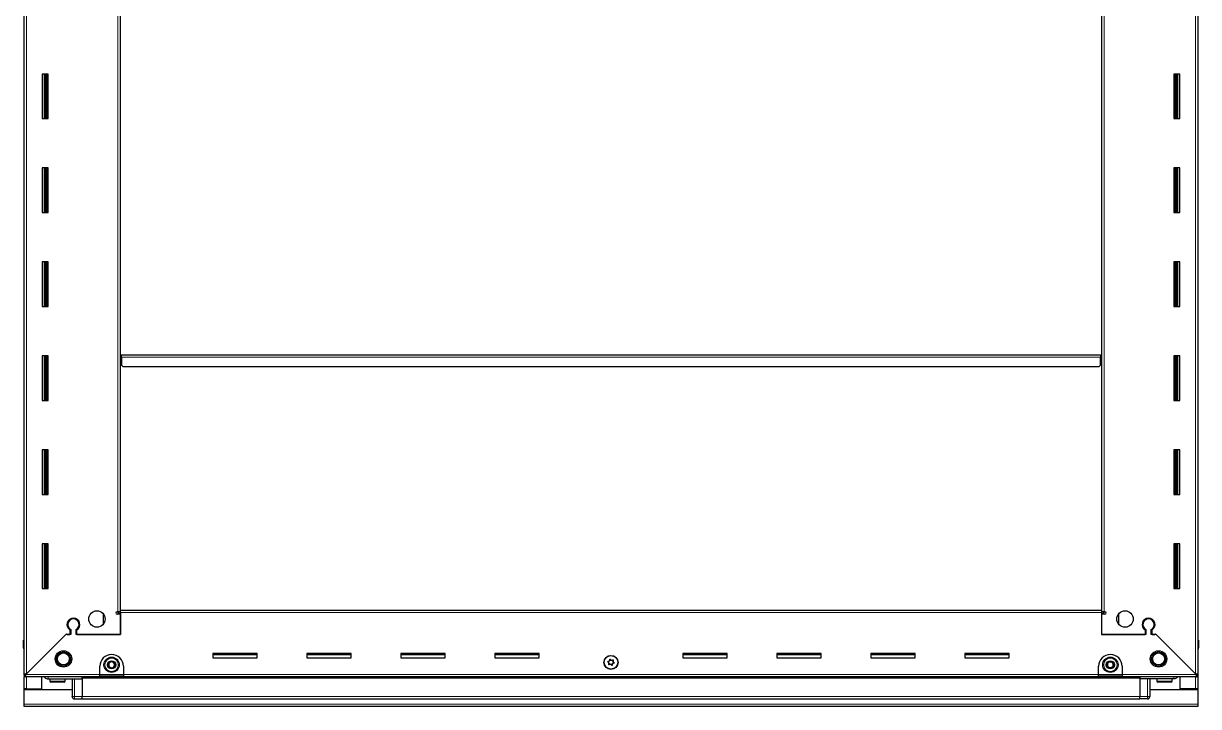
# Model space of a CAD drawing. Header units: millimetres. Extents: x -659 to 3232, y -1210 to 1604.
# Drawn here: x 2156 to 3156, y 174 to 755 of the extents above; entities that cross this region are included whole.
import ezdxf

# ---------------------------------------------------------------- set-up
doc = ezdxf.new("R2010")
doc.units = ezdxf.units.MM

msp = doc.modelspace()

# ---------------------------------------------------------------- linework, layer by layer
at = {"color": 7, "linetype": 'Continuous', "lineweight": 25}
for p, q in [((2156.49, 201.08), (2156.49, 1345.58)), ((3155.49, 1345.58), (3155.49, 201.08)), ((2156.14, 1316.33), (2156.14, 230.33)), ((3155.84, 230.33), (3155.84, 1316.33)), ((2238.49, 255.83), (2238.49, 1290.83)), ((3073.49, 1290.83), (3073.49, 255.83)), ((2176.99, 712.33), (2171.99, 712.33)), ((2171.99, 712.33), (2171.99, 674.33)), ((2174.14, 674.33), (2174.14, 712.33)), ((2175.94, 674.33), (2175.94, 712.33)), ((2175.97, 674.33), (2175.97, 712.33)), ((2176.99, 674.33), (2176.99, 712.33)), ((3134.99, 712.33), (3134.99, 674.33)), ((3139.99, 712.33), (3134.99, 712.33)), ((3136.02, 712.33), (3136.02, 674.33)), ((3136.05, 712.33), (3136.05, 674.33)), ((3137.84, 712.33), (3137.84, 674.33)), ((3139.99, 674.33), (3139.99, 712.33)), ((2171.99, 674.33), (2176.99, 674.33)), ((3134.99, 674.33), (3139.99, 674.33)), ((2176.99, 632.33), (2171.99, 632.33)), ((2171.99, 632.33), (2171.99, 594.33)), ((2174.14, 594.33), (2174.14, 632.33)), ((2175.94, 594.33), (2175.94, 632.33)), ((2175.97, 594.33), (2175.97, 632.33)), ((2176.99, 594.33), (2176.99, 632.33)), ((3134.99, 632.33), (3134.99, 594.33)), ((3139.99, 632.33), (3134.99, 632.33)), ((3136.02, 632.33), (3136.02, 594.33)), ((3136.05, 632.33), (3136.05, 594.33)), ((3137.84, 632.33), (3137.84, 594.33)), ((3139.99, 594.33), (3139.99, 632.33)), ((2171.99, 594.33), (2176.99, 594.33)), ((3134.99, 594.33), (3139.99, 594.33)), ((2176.99, 552.33), (2171.99, 552.33)), ((2171.99, 552.33), (2171.99, 514.33)), ((2174.14, 514.33), (2174.14, 552.33)), ((2175.94, 514.33), (2175.94, 552.33)), ((2175.97, 514.33), (2175.97, 552.33)), ((2176.99, 514.33), (2176.99, 552.33)), ((3134.99, 552.33), (3134.99, 514.33)), ((3139.99, 552.33), (3134.99, 552.33)), ((3136.02, 552.33), (3136.02, 514.33)), ((3136.05, 552.33), (3136.05, 514.33)), ((3137.84, 552.33), (3137.84, 514.33)), ((3139.99, 514.33), (3139.99, 552.33)), ((2171.99, 514.33), (2176.99, 514.33)), ((3134.99, 514.33), (3139.99, 514.33)), ((2176.99, 472.33), (2171.99, 472.33)), ((2171.99, 472.33), (2171.99, 434.33)), ((2174.14, 434.33), (2174.14, 472.33)), ((2175.94, 434.33), (2175.94, 472.33)), ((2175.97, 434.33), (2175.97, 472.33)), ((2176.99, 434.33), (2176.99, 472.33)), ((2238.49, 473.33), (2239.24, 473.33)), ((2239.24, 473.33), (2239.24, 470.48)), ((2239.24, 470.48), (2239.49, 470.48)), ((2239.49, 471.23), (2239.49, 473.33)), ((2239.49, 473.33), (3072.49, 473.33)), ((2239.49, 471.23), (2239.49, 464.33)), ((3072.49, 473.33), (3072.49, 471.23)), ((3072.49, 464.33), (3072.49, 471.23)), ((3072.49, 470.48), (3072.74, 470.48)), ((3072.74, 470.48), (3072.74, 473.33)), ((3072.74, 473.33), (3073.49, 473.33)), ((3134.99, 472.33), (3134.99, 434.33)), ((3139.99, 472.33), (3134.99, 472.33)), ((3136.02, 472.33), (3136.02, 434.33)), ((3136.05, 472.33), (3136.05, 434.33)), ((3137.84, 472.33), (3137.84, 434.33)), ((3139.99, 434.33), (3139.99, 472.33)), ((2239.49, 464.33), (2240.49, 463.33)), ((2240.49, 463.33), (3071.49, 463.33)), ((3071.49, 463.33), (3072.49, 464.33)), ((2171.99, 434.33), (2176.99, 434.33)), ((3134.99, 434.33), (3139.99, 434.33)), ((2176.99, 392.33), (2171.99, 392.33)), ((2171.99, 392.33), (2171.99, 354.33)), ((2174.14, 354.33), (2174.14, 392.33)), ((2175.94, 354.33), (2175.94, 392.33)), ((2175.97, 354.33), (2175.97, 392.33)), ((2176.99, 354.33), (2176.99, 392.33)), ((3134.99, 392.33), (3134.99, 354.33)), ((3139.99, 392.33), (3134.99, 392.33)), ((3136.02, 392.33), (3136.02, 354.33)), ((3136.05, 392.33), (3136.05, 354.33)), ((3137.84, 392.33), (3137.84, 354.33)), ((3139.99, 354.33), (3139.99, 392.33)), ((2171.99, 354.33), (2176.99, 354.33)), ((3134.99, 354.33), (3139.99, 354.33)), ((2176.99, 312.33), (2171.99, 312.33)), ((2171.99, 312.33), (2171.99, 274.33)), ((2174.14, 274.33), (2174.14, 312.33)), ((2175.94, 274.33), (2175.94, 312.33)), ((2175.97, 274.33), (2175.97, 312.33)), ((2176.99, 274.33), (2176.99, 312.33)), ((3134.99, 312.33), (3134.99, 274.33)), ((3139.99, 312.33), (3134.99, 312.33)), ((3136.02, 312.33), (3136.02, 274.33)), ((3136.05, 312.33), (3136.05, 274.33)), ((3137.84, 312.33), (3137.84, 274.33)), ((3139.99, 274.33), (3139.99, 312.33)), ((2171.99, 274.33), (2176.99, 274.33)), ((3134.99, 274.33), (3139.99, 274.33)), ((2223.99, 244), (2223.99, 252.66)), ((2235.64, 254.33), (2236.39, 254.33)), ((2238.49, 252.33), (2235.64, 252.33)), ((2238.49, 254.33), (2236.39, 254.33)), ((2236.49, 254.33), (2236.49, 253.33)), ((2236.49, 253.33), (2238.49, 253.33)), ((2238.49, 253.73), (2238.49, 255.83)), ((2238.49, 255.83), (3073.49, 255.83)), ((2238.49, 253.73), (2238.49, 235.08)), ((2238.49, 235.08), (2238.49, 252.33)), ((3073.49, 255.83), (3073.49, 253.73)), ((3075.59, 254.33), (3073.49, 254.33)), ((3073.49, 253.73), (3073.49, 235.08)), ((3073.49, 253.33), (3075.49, 253.33)), ((3073.49, 252.33), (3073.49, 235.08)), ((3076.34, 252.33), (3073.49, 252.33)), ((3075.49, 253.33), (3075.49, 254.33)), ((3075.59, 254.33), (3076.34, 254.33)), ((3087.99, 252.66), (3087.99, 244)), ((2196.49, 248.7), (2196.49, 247.94)), ((3115.49, 248.7), (3115.49, 247.94)), ((2155.99, 223.83), (2155.99, 230.33)), ((2155.99, 230.33), (2155.99, 230.33)), ((2155.99, 230.33), (2155.99, 230.33)), ((2155.99, 230.33), (2155.99, 223.83)), ((2156.49, 230.33), (2155.99, 230.33)), ((2191.99, 235.08), (2158.09, 201.18)), ((2158.59, 201.68), (2192.69, 235.78)), ((2196.19, 235.08), (2191.99, 235.08)), ((2192.69, 235.78), (2193.39, 235.08)), ((2193.39, 235.08), (2195.49, 235.08)), ((2195.49, 238.97), (2195.49, 235.08)), ((2196.19, 239.37), (2196.19, 235.08)), ((2200.79, 235.08), (2200.79, 239.37)), ((2238.49, 235.08), (2200.79, 235.08)), ((2201.49, 235.08), (2201.49, 238.97)), ((2201.49, 235.08), (2238.49, 235.08)), ((3073.49, 235.08), (3110.49, 235.08)), ((3111.19, 235.08), (3073.49, 235.08)), ((3110.49, 238.97), (3110.49, 235.08)), ((3111.19, 239.37), (3111.19, 235.08)), ((3115.79, 235.08), (3115.79, 239.37)), ((3119.99, 235.08), (3115.79, 235.08)), ((3116.49, 235.08), (3116.49, 238.97)), ((3116.49, 235.08), (3118.59, 235.08)), ((3118.59, 235.08), (3119.29, 235.78)), ((3119.29, 235.78), (3153.39, 201.68)), ((3153.89, 201.18), (3119.99, 235.08)), ((3155.49, 230.33), (3155.99, 230.33)), ((3156, 230.33), (3155.99, 230.33)), ((3155.99, 230.33), (3155.99, 223.83)), ((3156, 223.83), (3156, 230.33)), ((2156.49, 222.51), (2156.49, 222.51)), ((2354.99, 218.83), (2316.99, 218.83)), ((2316.99, 218.83), (2316.99, 215.33)), ((2316.99, 218.08), (2354.99, 218.08)), ((2316.99, 215.33), (2354.99, 215.33)), ((2354.99, 215.33), (2354.99, 218.83)), ((2434.99, 218.83), (2396.99, 218.83)), ((2396.99, 218.83), (2396.99, 215.33)), ((2396.99, 218.08), (2434.99, 218.08)), ((2396.99, 215.33), (2434.99, 215.33)), ((2434.99, 215.33), (2434.99, 218.83)), ((2514.99, 218.83), (2476.99, 218.83)), ((2476.99, 218.83), (2476.99, 215.33)), ((2476.99, 218.08), (2514.99, 218.08)), ((2476.99, 215.33), (2514.99, 215.33)), ((2514.99, 215.33), (2514.99, 218.83)), ((2594.99, 218.83), (2556.99, 218.83)), ((2556.99, 218.83), (2556.99, 215.33)), ((2556.99, 218.08), (2594.99, 218.08)), ((2556.99, 215.33), (2594.99, 215.33)), ((2594.99, 215.33), (2594.99, 218.83)), ((2754.99, 218.83), (2716.99, 218.83)), ((2716.99, 218.83), (2716.99, 215.33)), ((2716.99, 218.08), (2754.99, 218.08)), ((2716.99, 215.33), (2754.99, 215.33)), ((2754.99, 215.33), (2754.99, 218.83)), ((2834.99, 218.83), (2796.99, 218.83)), ((2796.99, 218.83), (2796.99, 215.33)), ((2796.99, 218.08), (2834.99, 218.08)), ((2796.99, 215.33), (2834.99, 215.33)), ((2834.99, 215.33), (2834.99, 218.83)), ((2914.99, 218.83), (2876.99, 218.83)), ((2876.99, 218.83), (2876.99, 215.33)), ((2876.99, 218.08), (2914.99, 218.08)), ((2876.99, 215.33), (2914.99, 215.33)), ((2914.99, 215.33), (2914.99, 218.83)), ((2994.99, 218.83), (2956.99, 218.83)), ((2956.99, 218.83), (2956.99, 215.33)), ((2956.99, 218.08), (2994.99, 218.08)), ((2956.99, 215.33), (2994.99, 215.33)), ((2994.99, 215.33), (2994.99, 218.83)), ((2156.49, 200.58), (2156.49, 201.08)), ((2157.99, 201.08), (2156.49, 201.08)), ((2156.49, 200.58), (2156.49, 199.08)), ((2157.49, 200.58), (2156.49, 200.58)), ((2157.49, 200.58), (2157.49, 199.08)), ((2220.99, 201.18), (2220.99, 208.08)), ((2220.99, 199.08), (2220.99, 201.18)), ((2240.99, 200.58), (2220.99, 200.58)), ((2240.99, 208.08), (2240.99, 201.18)), ((2240.99, 201.18), (2240.99, 199.08)), ((3070.99, 201.18), (3070.99, 208.08)), ((3070.99, 199.08), (3070.99, 201.18)), ((3090.99, 200.58), (3070.99, 200.58)), ((3090.99, 208.08), (3090.99, 201.18)), ((3090.99, 201.18), (3090.99, 199.08)), ((3153.99, 201.08), (3155.49, 201.08)), ((3154.49, 200.58), (3154.49, 199.08)), ((3155.49, 200.58), (3154.49, 200.58)), ((3155.49, 201.08), (3155.49, 200.58)), ((3155.49, 200.58), (3155.49, 199.08)), ((2156.49, 188.83), (2156.49, 199.08)), ((2157.49, 199.08), (2156.49, 199.08)), ((2220.99, 199.08), (2157.49, 199.08)), ((2171.49, 188.83), (2171.49, 199.08)), ((2176.99, 197.33), (2205.99, 197.33)), ((2178.49, 197.33), (2178.49, 195.43)), ((2183.07, 194.63), (2179.29, 194.63)), ((2190.69, 194.63), (2183.07, 194.63)), ((2191.49, 195.43), (2191.49, 197.33)), ((2197.49, 197.33), (2197.49, 182.33)), ((2205.99, 197.36), (2205.92, 199.08)), ((3105.99, 198.48), (2205.99, 198.48)), ((2205.99, 197.33), (2205.99, 197.83)), ((2205.99, 197.33), (2205.99, 182.33)), ((2240.99, 199.08), (2220.99, 199.08)), ((3070.99, 199.08), (2240.99, 199.08)), ((3090.99, 199.08), (3070.99, 199.08)), ((3154.49, 199.08), (3090.99, 199.08)), ((3106.07, 199.08), (3105.99, 197.36)), ((3105.99, 197.33), (3105.99, 197.83)), ((3134.99, 197.33), (3105.99, 197.33)), ((3105.99, 197.33), (3105.99, 182.33)), ((3114.49, 197.33), (3114.49, 182.33)), ((3120.49, 197.33), (3120.49, 195.43)), ((3128.29, 194.63), (3121.29, 194.63)), ((3132.69, 194.63), (3128.29, 194.63)), ((3133.49, 195.43), (3133.49, 197.33)), ((3140.49, 188.83), (3140.49, 199.08)), ((3155.49, 199.08), (3154.49, 199.08)), ((3155.49, 199.08), (3155.49, 188.83)), ((2158.59, 188.83), (2156.49, 188.83)), ((2156.49, 188.33), (2156.49, 188.83)), ((2156.49, 175.93), (2156.49, 188.33)), ((2156.49, 188.33), (2197.49, 188.33)), ((2157.99, 188.33), (2157.99, 188.83)), ((2158.59, 188.83), (2171.49, 188.83)), ((2197.49, 182.33), (2197.49, 182.33)), ((2199.49, 180.33), (2205.99, 180.33)), ((2199.49, 180.33), (2205.99, 180.33)), ((2205.99, 180.33), (2205.99, 182.33)), ((2205.99, 180.48), (3105.99, 180.48)), ((2205.99, 180.33), (2205.99, 180.33)), ((3105.99, 180.33), (3105.99, 182.33)), ((3112.49, 180.33), (3105.99, 180.33)), ((3105.99, 180.33), (3105.99, 180.33)), ((3105.99, 180.33), (3106, 180.33)), ((3112.49, 180.33), (3105.99, 180.33)), ((3113.82, 180.83), (3113.82, 180.83)), ((3114.49, 188.33), (3155.49, 188.33)), ((3153.39, 188.83), (3140.49, 188.83)), ((3155.49, 188.83), (3153.39, 188.83)), ((3153.99, 188.33), (3153.99, 188.83)), ((3155.49, 188.33), (3155.49, 188.83)), ((3155.49, 188.33), (3155.49, 175.93)), ((2156.49, 173.83), (2156.49, 175.93)), ((3155.49, 173.83), (2156.49, 173.83)), ((3155.49, 175.93), (3155.49, 173.83))]:
    msp.add_line(p, q, dxfattribs=at)
at = {"color": 8, "linetype": 'Continuous', "lineweight": 18}
for p, q in [((2158.59, 1344.98), (2158.59, 201.68)), ((3153.39, 201.68), (3153.39, 1344.98)), ((2236.39, 254.33), (2236.39, 1292.33)), ((3075.59, 1292.33), (3075.59, 254.33)), ((2173.49, 712.33), (2173.49, 674.33)), ((2174.73, 712.33), (2174.73, 674.33)), ((3137.26, 674.33), (3137.26, 712.33)), ((3138.49, 674.33), (3138.49, 712.33)), ((2173.49, 632.33), (2173.49, 594.33)), ((2174.73, 632.33), (2174.73, 594.33)), ((3137.26, 594.33), (3137.26, 632.33)), ((3138.49, 594.33), (3138.49, 632.33)), ((2173.49, 552.33), (2173.49, 514.33)), ((2174.73, 552.33), (2174.73, 514.33)), ((3137.26, 514.33), (3137.26, 552.33)), ((3138.49, 514.33), (3138.49, 552.33)), ((2173.49, 472.33), (2173.49, 434.33)), ((2174.73, 472.33), (2174.73, 434.33)), ((2239.49, 471.23), (3072.49, 471.23)), ((3137.26, 434.33), (3137.26, 472.33)), ((3138.49, 434.33), (3138.49, 472.33)), ((2173.49, 392.33), (2173.49, 354.33)), ((2174.73, 392.33), (2174.73, 354.33)), ((3137.26, 354.33), (3137.26, 392.33)), ((3138.49, 354.33), (3138.49, 392.33)), ((2173.49, 312.33), (2173.49, 274.33)), ((2174.73, 312.33), (2174.73, 274.33)), ((3137.26, 274.33), (3137.26, 312.33)), ((3138.49, 274.33), (3138.49, 312.33)), ((3073.49, 253.73), (2238.49, 253.73)), ((2156.49, 223.83), (2155.99, 223.83)), ((3155.49, 223.83), (3155.99, 223.83)), ((2158.09, 201.18), (2220.99, 201.18)), ((2240.99, 201.18), (2220.99, 201.18)), ((2240.99, 201.18), (3070.99, 201.18)), ((3090.99, 201.18), (3070.99, 201.18)), ((3090.99, 201.18), (3153.89, 201.18)), ((2158.59, 188.83), (2158.59, 199.08)), ((2182.8, 195.43), (2178.49, 195.43)), ((2191.49, 195.43), (2182.8, 195.43)), ((2199.49, 182.33), (2199.49, 197.33)), ((2205.99, 199.07), (3105.99, 199.07)), ((2205.99, 197.83), (3105.99, 197.83)), ((3112.49, 182.33), (3112.49, 197.33)), ((3128.47, 195.43), (3120.49, 195.43)), ((3133.49, 195.43), (3128.47, 195.43)), ((3153.39, 199.08), (3153.39, 188.83)), ((2158.59, 188.33), (2158.59, 188.83)), ((2197.49, 182.33), (2199.49, 182.33)), ((2199.49, 180.33), (2199.49, 182.33)), ((2205.99, 182.33), (2199.49, 182.33)), ((2205.99, 182.48), (3105.99, 182.48)), ((3105.99, 182.33), (3112.49, 182.33)), ((3114.49, 182.33), (3112.49, 182.33)), ((3112.49, 180.33), (3112.49, 182.33)), ((3153.39, 188.83), (3153.39, 188.33)), ((3155.49, 175.93), (2156.49, 175.93))]:
    msp.add_line(p, q, dxfattribs=at)
at = {"color": 7, "linetype": 'Continuous', "lineweight": 25, "flags": 128}
msp.add_lwpolyline([(2197.64, 181.58), (2197.53, 181.94), (2197.49, 182.33)], dxfattribs=at)
at = {"color": 7, "linetype": 'Continuous', "lineweight": 25}
for centre, radius in [((2218.49, 248.33), 7), ((3093.49, 248.33), 7), ((2189.99, 214.33), 7), ((2189.99, 214.33), 6.02), ((3121.99, 214.33), 7), ((3121.99, 214.33), 6.03), ((2189.99, 214.33), 5.1), ((2230.99, 209.33), 6.5), ((2230.99, 209.33), 3.46), ((2655.99, 211.33), 6), ((2655.99, 211.48), 5.78), ((2655.99, 211.48), 1.85), ((3080.99, 209.33), 6.5), ((3080.99, 209.33), 3.46), ((3121.99, 214.33), 5.1)]:
    msp.add_circle(centre, radius, dxfattribs=at)
at = {"color": 8, "linetype": 'Continuous', "lineweight": 18}
for centre in [(2230.99, 209.33), (3080.99, 209.33)]:
    msp.add_circle(centre, 5.7, dxfattribs=at)
at = {"color": 7, "linetype": 'Continuous', "lineweight": 25}
for centre, radius, start, end in [((2235.64, 253.33), 1, 90, 270), ((3076.34, 253.33), 1, 270, 90), ((2198.49, 243.58), 5.5, 303.05573, 236.94427), ((2198.49, 243.58), 4.8, 298.63099, 241.36901), ((3113.49, 243.58), 5.5, 303.05573, 236.94427), ((3113.49, 243.58), 4.8, 298.63099, 241.36901), ((2157.99, 223.83), 2, 180, 199.56674), ((2157.99, 223.83), 2, 180, 221.39416), ((2157.99, 223.83), 2, 213.78451, 221.40962), ((3153.99, 223.83), 2, 318.59038, 0), ((2230.99, 208.08), 10, 90, 180), ((2230.99, 209.33), 2.5, 127.47401, 187.47401), ((2230.99, 209.33), 2.5, 67.47401, 127.47401), ((2230.99, 208.08), 10, 0, 90), ((2230.99, 209.33), 2.5, 7.47401, 67.47401), ((3080.99, 208.08), 10, 90, 180), ((3080.99, 209.33), 2.5, 147.04236, 207.04236), ((3080.99, 209.33), 2.5, 87.04236, 147.04236), ((3080.99, 208.08), 10, 0, 90), ((3080.99, 209.33), 2.5, 27.04236, 87.04236), ((3080.99, 209.33), 2.5, 327.04236, 27.04236), ((2230.99, 209.33), 2.5, 187.47401, 247.47401), ((2230.99, 209.33), 2.5, 247.47401, 307.47401), ((2230.99, 209.33), 2.5, 307.47401, 7.47401), ((3080.99, 209.33), 2.5, 207.04236, 267.04236), ((3080.99, 209.33), 2.5, 267.04236, 327.04236), ((2179.29, 195.43), 0.8, 180, 270), ((2190.69, 195.43), 0.8, 270, 0), ((2197.29, 197.13), 0.2, 0, 90), ((3114.69, 197.13), 0.2, 90, 180), ((3121.29, 195.43), 0.8, 180, 270), ((3132.69, 195.43), 0.8, 270, 0), ((2199.49, 182.33), 2, 180, 270), ((3112.49, 182.33), 2, 270, 0), ((3112.49, 182.33), 2, 270, 311.40962)]:
    msp.add_arc(centre, radius, start, end, dxfattribs=at)
for points, knots in [([(2228.33, 210.44), (2228.43, 210.51), (2228.9, 210.88), (2229.69, 211.48), (2230.35, 211.98), (2230.62, 212.19)], [0, 0, 0, 0, 0.13312467, 0.63709944, 1, 1, 1, 1]), ([(2228.7, 207.57), (2228.64, 208.08), (2228.51, 209.04), (2228.39, 209.99), (2228.33, 210.44)], [0, 0, 0, 0, 0.5346859, 1, 1, 1, 1]), ([(2230.62, 212.19), (2231.1, 211.99), (2231.99, 211.62), (2232.87, 211.26), (2233.29, 211.09)], [0, 0, 0, 0, 0.5346859, 1, 1, 1, 1]), ([(2233.29, 211.09), (2233.35, 210.57), (2233.48, 209.62), (2233.6, 208.67), (2233.66, 208.22)], [0, 0, 0, 0, 0.5346859, 1, 1, 1, 1]), ([(2654.11, 209.41), (2654.12, 209.4), (2654.14, 209.39), (2654.2, 209.38), (2654.34, 209.41), (2654.71, 209.54), (2655.22, 209.73), (2655.84, 209.62), (2656.24, 209.3), (2656.52, 209.02), (2656.7, 208.86), (2656.78, 208.81), (2656.82, 208.81), (2656.86, 208.81), (2656.88, 208.83), (2656.92, 208.89), (2657, 209.15), (2657.06, 209.62), (2657.31, 210.28), (2657.95, 210.6), (2658.41, 210.7), (2658.66, 210.8), (2658.71, 210.85), (2658.73, 210.87), (2658.73, 210.9), (2658.72, 210.94), (2658.7, 210.98), (2658.65, 211.04), (2658.49, 211.2), (2658.19, 211.44), (2657.83, 211.81), (2657.67, 212.42), (2657.8, 212.94), (2657.9, 213.32), (2657.91, 213.47), (2657.9, 213.53), (2657.88, 213.55), (2657.85, 213.57), (2657.79, 213.58), (2657.64, 213.55), (2657.28, 213.42), (2656.77, 213.23), (2656.15, 213.34), (2655.75, 213.66), (2655.47, 213.94), (2655.29, 214.1), (2655.21, 214.14), (2655.17, 214.15), (2655.13, 214.15), (2655.11, 214.13), (2655.07, 214.07), (2654.99, 213.81), (2654.93, 213.34), (2654.68, 212.67), (2654.04, 212.36), (2653.58, 212.26), (2653.33, 212.16), (2653.28, 212.11), (2653.26, 212.09), (2653.26, 212.06), (2653.26, 212.02), (2653.29, 211.98), (2653.34, 211.92), (2653.5, 211.76), (2653.8, 211.52), (2654.16, 211.15), (2654.32, 210.54), (2654.18, 210.02), (2654.09, 209.64), (2654.07, 209.49), (2654.09, 209.43), (2654.1, 209.42), (2654.11, 209.41)], [0, 0, 0, 0, 0.0020087, 0.00442, 0.0093647, 0.0255282, 0.0677053, 0.0957862, 0.1246456, 0.1503415, 0.1605194, 0.1633943, 0.1656965, 0.1672448, 0.1688741, 0.1707699, 0.1786058, 0.2119941, 0.2499945, 0.2879948, 0.3213831, 0.329219, 0.3311148, 0.3327441, 0.3342924, 0.3362166, 0.3385353, 0.3413178, 0.349662, 0.3753578, 0.4042173, 0.4322982, 0.4744753, 0.4906388, 0.4966691, 0.49844, 0.5, 0.5020087, 0.50442, 0.5093647, 0.5255282, 0.5677053, 0.5957862, 0.6246456, 0.6503415, 0.6605194, 0.6633943, 0.6656965, 0.6672448, 0.6688741, 0.6707699, 0.6786058, 0.7119941, 0.7499945, 0.7879948, 0.8213831, 0.829219, 0.8311148, 0.8327441, 0.8342924, 0.8362166, 0.8385353, 0.8413178, 0.849662, 0.8753578, 0.9042173, 0.9322982, 0.9744753, 0.9906388, 0.9966691, 0.99844, 1, 1, 1, 1]), ([(3078.11, 209.48), (3078.39, 209.91), (3078.92, 210.72), (3079.44, 211.53), (3079.68, 211.9)], [0, 0, 0, 0, 0.5346859, 1, 1, 1, 1]), ([(3079.68, 211.9), (3079.81, 211.89), (3080.4, 211.86), (3081.4, 211.81), (3082.22, 211.77), (3082.57, 211.75)], [0, 0, 0, 0, 0.1331247, 0.6370994, 1, 1, 1, 1]), ([(3082.57, 211.75), (3082.8, 211.29), (3083.24, 210.43), (3083.67, 209.58), (3083.88, 209.18)], [0, 0, 0, 0, 0.53468586, 1, 1, 1, 1]), ([(2158.59, 201.68), (2158.34, 201.63), (2157.85, 201.54), (2157.21, 201.41), (2156.74, 201.28), (2156.52, 201.17), (2156.5, 201.1), (2156.49, 201.08)], [0, 0, 0, 0, 0.2302553, 0.4485219, 0.6667858, 0.8850496, 1, 1, 1, 1]), ([(2157.49, 199.08), (2157.54, 199.11), (2157.63, 199.16), (2157.76, 199.55), (2157.89, 200.11), (2158.01, 200.69), (2158.07, 201.05), (2158.09, 201.18)], [0, 0, 0, 0, 0.2302553, 0.4485219, 0.6667858, 0.8850496, 1, 1, 1, 1]), ([(2231.37, 206.47), (2230.89, 206.66), (2230, 207.03), (2229.12, 207.4), (2228.7, 207.57)], [0, 0, 0, 0, 0.5346859, 1, 1, 1, 1]), ([(2233.66, 208.22), (2233.39, 208.01), (2232.73, 207.51), (2231.94, 206.91), (2231.47, 206.54), (2231.37, 206.47)], [0, 0, 0, 0, 0.3629006, 0.8668753, 1, 1, 1, 1]), ([(3079.42, 206.91), (3079.19, 207.37), (3078.75, 208.23), (3078.31, 209.08), (3078.11, 209.48)], [0, 0, 0, 0, 0.5346859, 1, 1, 1, 1]), ([(3082.31, 206.76), (3081.96, 206.78), (3081.14, 206.82), (3080.15, 206.87), (3079.55, 206.9), (3079.42, 206.91)], [0, 0, 0, 0, 0.36290056, 0.86687533, 1, 1, 1, 1]), ([(3083.88, 209.18), (3083.6, 208.75), (3083.07, 207.94), (3082.55, 207.13), (3082.31, 206.76)], [0, 0, 0, 0, 0.5346859, 1, 1, 1, 1]), ([(3155.49, 201.08), (3155.47, 201.13), (3155.42, 201.22), (3155.02, 201.35), (3154.47, 201.48), (3153.89, 201.59), (3153.52, 201.66), (3153.39, 201.68)], [0, 0, 0, 0, 0.2302553, 0.4485219, 0.6667858, 0.8850496, 1, 1, 1, 1]), ([(3153.89, 201.18), (3153.94, 200.93), (3154.03, 200.43), (3154.16, 199.79), (3154.29, 199.33), (3154.41, 199.11), (3154.47, 199.09), (3154.49, 199.08)], [0, 0, 0, 0, 0.2302553, 0.4485219, 0.6667858, 0.8850496, 1, 1, 1, 1]), ([(2173.78, 199.08), (2173.9, 198.88), (2174.29, 198.23), (2175.44, 197.52), (2176.48, 197.39), (2176.99, 197.33)], [0, 0, 0, 0, 0.1822499, 0.5911249, 1, 1, 1, 1]), ([(2205.99, 197.33), (2205.99, 197.37), (2205.99, 197.44), (2205.99, 198.06), (2205.99, 198.64), (2205.99, 199.03), (2205.99, 199.07)], [0, 0, 0, 0, 0.3242788, 0.6485576, 0.9728365, 1, 1, 1, 1]), ([(3105.99, 197.33), (3105.99, 197.37), (3105.99, 197.44), (3105.99, 198.06), (3105.99, 198.64), (3105.99, 199.03), (3105.99, 199.07)], [0, 0, 0, 0, 0.3242788, 0.6485576, 0.9728365, 1, 1, 1, 1]), ([(3138.21, 199.08), (3138.09, 198.88), (3137.7, 198.23), (3136.55, 197.52), (3135.51, 197.39), (3134.99, 197.33)], [0, 0, 0, 0, 0.1822499, 0.5911249, 1, 1, 1, 1])]:
    msp.add_open_spline(points, degree=3, knots=knots, dxfattribs=at)
for points in [[(2157.49, 200.58), (2157.54, 200.59), (2157.64, 200.61), (2157.79, 200.75), (2157.94, 200.94), (2158.04, 201.1), (2158.09, 201.18)], [(2158.59, 201.68), (2158.52, 201.63), (2158.36, 201.53), (2158.16, 201.38), (2158.02, 201.23), (2158, 201.13), (2157.99, 201.08)], [(3153.99, 201.08), (3153.99, 201.13), (3153.97, 201.23), (3153.83, 201.38), (3153.63, 201.53), (3153.47, 201.63), (3153.39, 201.68)], [(3153.89, 201.18), (3153.94, 201.1), (3154.04, 200.94), (3154.19, 200.75), (3154.34, 200.61), (3154.44, 200.59), (3154.49, 200.58)]]:
    msp.add_open_spline(points, degree=3, dxfattribs=at)
at = {"color": 8, "linetype": 'Continuous', "lineweight": 18}
for points in [[(2176.99, 197.33), (2176.99, 197.38), (2176.99, 197.45), (2176.99, 197.88), (2176.99, 198.34), (2176.99, 198.75), (2176.99, 199.02), (2176.99, 199.08)], [(3134.99, 197.33), (3134.99, 197.38), (3134.99, 197.45), (3134.99, 197.88), (3134.99, 198.34), (3134.99, 198.75), (3134.99, 199.02), (3134.99, 199.08)]]:
    msp.add_open_spline(points, degree=3, knots=[0, 0, 0, 0, 0.3597529, 0.5534142, 0.7511852, 0.9489563, 1, 1, 1, 1], dxfattribs=at)

doc.saveas('drawing.dxf')
